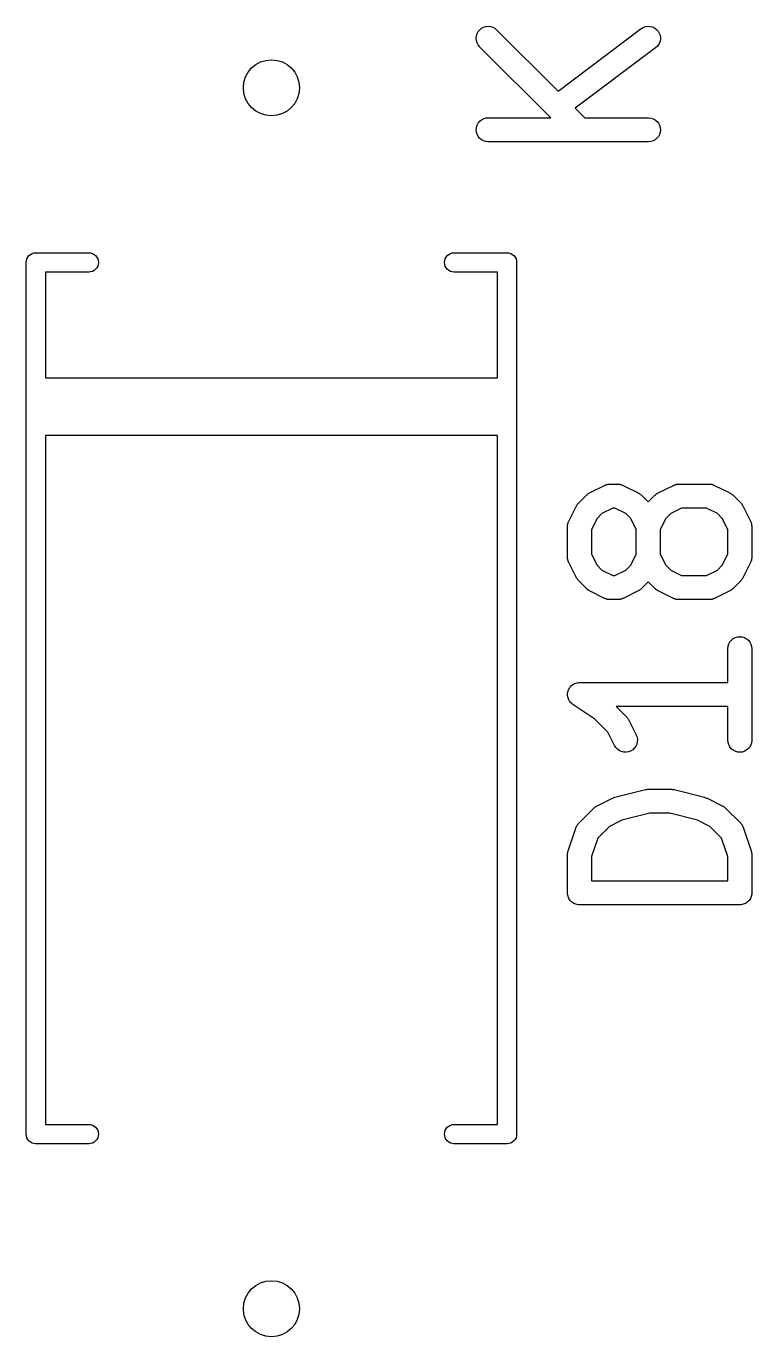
# Model space of a CAD drawing. Extents: x 17 to 176, y -177 to -9.
# Drawn here: x 102.1 to 106.63, y -34.46 to -26.29 of the extents above; entities that cross this region are included whole.
import ezdxf

# ---------------------------------------------------------------- set-up
doc = ezdxf.new("R2010")
doc.units = 0
doc.layers.add('BLACK', color=7, linetype='CONTINUOUS')

msp = doc.modelspace()

# ---------------------------------------------------------------- linework, layer by layer
at = {"layer": 'BLACK', "linetype": 'CONTINUOUS'}
for p, q in [((104.911, -26.3451), (104.915, -26.3312)), ((104.915, -26.3312), (104.922, -26.3183)), ((104.922, -26.3183), (104.932, -26.3071)), ((104.932, -26.3071), (104.943, -26.2979)), ((104.943, -26.2979), (104.956, -26.291)), ((104.956, -26.291), (104.97, -26.2869)), ((104.97, -26.2869), (104.985, -26.2855)), ((104.985, -26.2855), (104.999, -26.287)), ((104.999, -26.287), (105.013, -26.2912)), ((105.013, -26.2912), (105.026, -26.2982)), ((105.026, -26.2982), (105.037, -26.3074)), ((105.037, -26.3074), (105.42, -26.69)), ((105.42, -26.69), (105.939, -26.3005)), ((105.939, -26.3005), (105.94, -26.2999)), ((105.94, -26.2999), (105.953, -26.2924)), ((105.953, -26.2924), (105.967, -26.2876)), ((105.967, -26.2876), (105.981, -26.2855)), ((105.981, -26.2855), (105.996, -26.2863)), ((105.996, -26.2863), (106.01, -26.29)), ((106.01, -26.29), (106.023, -26.2963)), ((106.023, -26.2963), (106.035, -26.305)), ((106.035, -26.305), (106.045, -26.3159)), ((106.045, -26.3159), (106.052, -26.3285)), ((106.052, -26.3285), (106.057, -26.3422)), ((104.909, -26.3597), (104.911, -26.3451)), ((104.911, -26.3743), (104.909, -26.3597)), ((104.915, -26.3883), (104.911, -26.3743)), ((104.921, -26.4013), (104.915, -26.3883)), ((104.931, -26.4128), (104.921, -26.4013)), ((104.931, -26.4135), (104.931, -26.4128)), ((105.375, -26.8569), (104.931, -26.4135)), ((106.04, -26.4106), (106.029, -26.4205)), ((106.049, -26.3988), (106.04, -26.4106)), ((106.055, -26.3855), (106.049, -26.3988)), ((106.059, -26.3713), (106.055, -26.3855)), ((106.057, -26.3422), (106.059, -26.3567)), ((106.059, -26.3567), (106.059, -26.3713)), ((106.029, -26.4205), (105.527, -26.7972)), ((105.527, -26.7972), (105.587, -26.8569)), ((104.911, -26.9168), (104.915, -26.9028)), ((104.915, -26.9028), (104.922, -26.89)), ((104.922, -26.89), (104.932, -26.8787)), ((104.932, -26.8787), (104.943, -26.8694)), ((104.943, -26.8694), (104.956, -26.8626)), ((104.956, -26.8626), (104.97, -26.8583)), ((104.97, -26.8583), (104.984, -26.8569)), ((104.984, -26.8569), (105.375, -26.8569)), ((105.587, -26.8569), (105.984, -26.8569)), ((105.984, -26.8569), (105.985, -26.8569)), ((105.985, -26.8569), (106, -26.8585)), ((106, -26.8585), (106.014, -26.863)), ((106.014, -26.863), (106.027, -26.87)), ((106.027, -26.87), (106.038, -26.8794)), ((106.038, -26.8794), (106.047, -26.8908)), ((106.047, -26.8908), (106.054, -26.9038)), ((106.054, -26.9038), (106.058, -26.9178)), ((104.909, -26.9314), (104.911, -26.9168)), ((104.911, -26.946), (104.909, -26.9314)), ((104.915, -26.96), (104.911, -26.946)), ((104.922, -26.973), (104.915, -26.96)), ((104.931, -26.9844), (104.922, -26.973)), ((104.942, -26.9938), (104.931, -26.9844)), ((106.037, -26.9851), (106.026, -26.9944)), ((106.047, -26.9738), (106.037, -26.9851)), ((106.054, -26.961), (106.047, -26.9738)), ((106.058, -26.947), (106.054, -26.961)), ((106.058, -26.9178), (106.059, -26.9324)), ((106.059, -26.9324), (106.058, -26.947)), ((104.955, -27.0008), (104.942, -26.9938)), ((104.969, -27.0053), (104.955, -27.0008)), ((104.983, -27.0069), (104.969, -27.0053)), ((104.984, -27.0069), (104.983, -27.0069)), ((105.984, -27.0069), (104.984, -27.0069)), ((105.999, -27.0055), (105.984, -27.0069)), ((106.013, -27.0012), (105.999, -27.0055)), ((106.026, -26.9944), (106.013, -27.0012)), ((102.106, -27.7369), (102.112, -27.7265)), ((102.112, -27.7265), (102.119, -27.7174)), ((102.119, -27.7174), (102.129, -27.7099)), ((102.129, -27.7099), (102.139, -27.7043)), ((102.139, -27.7043), (102.15, -27.7009)), ((102.15, -27.7009), (102.159, -27.7)), ((102.159, -27.7), (102.162, -27.6997)), ((102.162, -27.6997), (102.165, -27.7)), ((102.165, -27.7), (102.495, -27.7)), ((102.495, -27.7), (102.504, -27.7009)), ((102.504, -27.7009), (102.515, -27.7043)), ((102.515, -27.7043), (102.525, -27.7099)), ((102.525, -27.7099), (102.535, -27.7174)), ((102.535, -27.7174), (102.542, -27.7265)), ((102.542, -27.7265), (102.548, -27.7369)), ((104.716, -27.7369), (104.722, -27.7265)), ((104.722, -27.7265), (104.729, -27.7174)), ((104.729, -27.7174), (104.739, -27.7099)), ((104.739, -27.7099), (104.749, -27.7043)), ((104.749, -27.7043), (104.76, -27.7009)), ((104.76, -27.7009), (104.769, -27.7)), ((104.769, -27.7), (105.099, -27.7)), ((105.099, -27.7), (105.102, -27.6997)), ((105.102, -27.6997), (105.105, -27.7)), ((105.105, -27.7), (105.105, -27.7)), ((105.105, -27.7), (105.114, -27.7009)), ((105.114, -27.7009), (105.125, -27.7043)), ((105.125, -27.7043), (105.135, -27.7099)), ((105.135, -27.7099), (105.145, -27.7174)), ((105.145, -27.7174), (105.152, -27.7265)), ((105.152, -27.7265), (105.158, -27.7369)), ((102.102, -27.76), (102.103, -27.7482)), ((102.102, -27.7629), (102.102, -27.76)), ((102.102, -28.5371), (102.102, -27.7629)), ((102.103, -27.7482), (102.106, -27.7369)), ((102.525, -27.8101), (102.515, -27.8157)), ((102.535, -27.8026), (102.525, -27.8101)), ((102.542, -27.7935), (102.535, -27.8026)), ((102.548, -27.7831), (102.542, -27.7935)), ((102.548, -27.7369), (102.551, -27.7482)), ((102.551, -27.7718), (102.548, -27.7831)), ((102.551, -27.7482), (102.552, -27.76)), ((102.552, -27.76), (102.551, -27.7718)), ((104.712, -27.76), (104.713, -27.7482)), ((104.713, -27.7718), (104.712, -27.76)), ((104.713, -27.7482), (104.716, -27.7369)), ((104.716, -27.7831), (104.713, -27.7718)), ((104.722, -27.7935), (104.716, -27.7831)), ((104.729, -27.8026), (104.722, -27.7935)), ((104.739, -27.8101), (104.729, -27.8026)), ((104.749, -27.8157), (104.739, -27.8101)), ((105.158, -27.7369), (105.161, -27.7482)), ((105.161, -27.7482), (105.162, -27.76)), ((105.162, -27.76), (105.162, -27.7629)), ((105.162, -27.7629), (105.162, -28.5371)), ((102.495, -27.82), (102.222, -27.82)), ((102.222, -27.82), (102.222, -28.48)), ((102.504, -27.8191), (102.495, -27.82)), ((102.515, -27.8157), (102.504, -27.8191)), ((104.76, -27.8191), (104.749, -27.8157)), ((104.769, -27.82), (104.76, -27.8191)), ((105.042, -27.82), (104.769, -27.82)), ((105.042, -28.48), (105.042, -27.82)), ((102.102, -28.54), (102.102, -28.5371)), ((102.102, -28.5429), (102.102, -28.54)), ((102.102, -28.6571), (102.102, -28.5429)), ((102.222, -28.48), (105.042, -28.48)), ((105.162, -28.5371), (105.162, -28.54)), ((105.162, -28.54), (105.162, -28.5429)), ((105.162, -28.5429), (105.162, -28.6571)), ((102.102, -28.66), (102.102, -28.6571)), ((102.102, -28.6629), (102.102, -28.66)), ((102.102, -28.7771), (102.102, -28.6629)), ((105.162, -28.6571), (105.162, -28.66)), ((105.162, -28.66), (105.162, -28.6629)), ((105.162, -28.6629), (105.162, -28.7771)), ((102.102, -28.78), (102.102, -28.7771)), ((102.102, -28.7829), (102.102, -28.78)), ((102.102, -33.197), (102.102, -28.7829)), ((105.162, -28.7771), (105.162, -28.78)), ((105.162, -28.78), (105.162, -28.7829)), ((105.162, -28.7829), (105.162, -33.1971)), ((105.042, -28.84), (102.222, -28.84)), ((102.222, -28.84), (102.222, -33.14)), ((105.042, -33.14), (105.042, -28.84)), ((105.613, -29.2009), (105.616, -29.1986)), ((105.616, -29.1986), (105.711, -29.151)), ((105.711, -29.151), (105.712, -29.1506)), ((105.712, -29.1506), (105.714, -29.1498)), ((105.714, -29.1498), (105.716, -29.1488)), ((105.716, -29.1488), (105.721, -29.1473)), ((105.721, -29.1473), (105.726, -29.1455)), ((105.726, -29.1455), (105.728, -29.1452)), ((105.728, -29.1452), (105.73, -29.1445)), ((105.73, -29.1445), (105.735, -29.144)), ((105.735, -29.144), (105.74, -29.1432)), ((105.74, -29.1432), (105.743, -29.1433)), ((105.743, -29.1433), (105.745, -29.1431)), ((105.745, -29.1431), (105.792, -29.1431)), ((105.792, -29.1431), (105.794, -29.1431)), ((105.794, -29.1431), (105.796, -29.1433)), ((105.796, -29.1433), (105.798, -29.1433)), ((105.798, -29.1433), (105.803, -29.1442)), ((105.803, -29.1442), (105.808, -29.1447)), ((105.808, -29.1447), (105.81, -29.1454)), ((105.81, -29.1454), (105.812, -29.1458)), ((105.812, -29.1458), (105.817, -29.1476)), ((105.817, -29.1476), (105.822, -29.1492)), ((105.822, -29.1492), (105.824, -29.1502)), ((105.824, -29.1502), (105.826, -29.151)), ((105.826, -29.151), (105.921, -29.1986)), ((105.921, -29.1986), (105.922, -29.1991)), ((105.922, -29.1991), (105.926, -29.2014)), ((106.041, -29.2009), (106.045, -29.1986)), ((106.045, -29.1986), (106.14, -29.151)), ((106.14, -29.151), (106.141, -29.1506)), ((106.141, -29.1506), (106.143, -29.1498)), ((106.143, -29.1498), (106.145, -29.1488)), ((106.145, -29.1488), (106.15, -29.1473)), ((106.15, -29.1473), (106.155, -29.1455)), ((106.155, -29.1455), (106.157, -29.1452)), ((106.157, -29.1452), (106.159, -29.1445)), ((106.159, -29.1445), (106.164, -29.144)), ((106.164, -29.144), (106.169, -29.1432)), ((106.169, -29.1432), (106.171, -29.1433)), ((106.171, -29.1433), (106.173, -29.1431)), ((106.173, -29.1431), (106.364, -29.1431)), ((106.364, -29.1431), (106.365, -29.1431)), ((106.365, -29.1431), (106.367, -29.1433)), ((106.367, -29.1433), (106.369, -29.1433)), ((106.369, -29.1433), (106.374, -29.1442)), ((106.374, -29.1442), (106.379, -29.1447)), ((106.379, -29.1447), (106.382, -29.1454)), ((106.382, -29.1454), (106.384, -29.1458)), ((106.384, -29.1458), (106.389, -29.1476)), ((106.389, -29.1476), (106.393, -29.1492)), ((106.393, -29.1492), (106.395, -29.1502)), ((106.395, -29.1502), (106.397, -29.151)), ((106.397, -29.151), (106.493, -29.1986)), ((106.493, -29.1986), (106.494, -29.1991)), ((106.494, -29.1991), (106.497, -29.2014)), ((105.487, -29.375), (105.535, -29.2798)), ((105.535, -29.2789), (105.538, -29.2753)), ((105.535, -29.2798), (105.535, -29.2789)), ((105.538, -29.2753), (105.54, -29.2716)), ((105.54, -29.2716), (105.542, -29.2692)), ((105.542, -29.2692), (105.543, -29.2666)), ((105.543, -29.2666), (105.546, -29.2636)), ((105.546, -29.2636), (105.549, -29.2603)), ((105.549, -29.2603), (105.597, -29.2127)), ((105.597, -29.2119), (105.601, -29.2093)), ((105.597, -29.2127), (105.597, -29.2119)), ((105.601, -29.2093), (105.604, -29.2064)), ((105.604, -29.2064), (105.606, -29.2048)), ((105.606, -29.2048), (105.609, -29.2028)), ((105.609, -29.2028), (105.613, -29.2009)), ((105.926, -29.2014), (105.929, -29.2034)), ((105.929, -29.2034), (105.932, -29.2054)), ((105.932, -29.2054), (105.934, -29.2071)), ((105.934, -29.2071), (105.937, -29.21)), ((105.937, -29.21), (105.941, -29.2127)), ((105.941, -29.2127), (105.983, -29.2549)), ((105.983, -29.2549), (106.025, -29.2127)), ((106.025, -29.2127), (106.026, -29.2119)), ((106.026, -29.2119), (106.029, -29.2093)), ((106.029, -29.2093), (106.032, -29.2064)), ((106.032, -29.2064), (106.035, -29.2048)), ((106.035, -29.2048), (106.037, -29.2028)), ((106.037, -29.2028), (106.041, -29.2009)), ((106.497, -29.2014), (106.501, -29.2034)), ((106.501, -29.2034), (106.503, -29.2054)), ((106.503, -29.2054), (106.506, -29.2071)), ((106.506, -29.2071), (106.509, -29.21)), ((106.509, -29.21), (106.512, -29.2127)), ((106.512, -29.2127), (106.56, -29.2603)), ((106.56, -29.2603), (106.561, -29.261)), ((106.561, -29.261), (106.563, -29.2643)), ((106.563, -29.2643), (106.566, -29.2674)), ((106.566, -29.2674), (106.568, -29.27)), ((106.568, -29.27), (106.57, -29.2725)), ((106.57, -29.2725), (106.572, -29.2762)), ((106.572, -29.2762), (106.574, -29.2798)), ((106.574, -29.2798), (106.621, -29.375)), ((105.664, -29.3578), (105.629, -29.4263)), ((105.694, -29.3274), (105.664, -29.3578)), ((105.763, -29.2931), (105.694, -29.3274)), ((105.775, -29.2931), (105.763, -29.2931)), ((105.843, -29.3274), (105.775, -29.2931)), ((105.874, -29.3578), (105.843, -29.3274)), ((105.908, -29.4263), (105.874, -29.3578)), ((106.092, -29.3578), (106.058, -29.4263)), ((106.123, -29.3274), (106.092, -29.3578)), ((106.191, -29.2931), (106.123, -29.3274)), ((106.346, -29.2931), (106.191, -29.2931)), ((106.415, -29.3274), (106.346, -29.2931)), ((106.445, -29.3578), (106.415, -29.3274)), ((106.479, -29.4263), (106.445, -29.3578)), ((105.479, -29.4075), (105.48, -29.4053)), ((105.479, -29.4086), (105.479, -29.4075)), ((105.479, -29.599), (105.479, -29.4086)), ((105.48, -29.3981), (105.481, -29.393)), ((105.48, -29.4031), (105.48, -29.3981)), ((105.48, -29.4053), (105.48, -29.4031)), ((105.481, -29.393), (105.482, -29.3909)), ((105.482, -29.3887), (105.484, -29.3839)), ((105.482, -29.3909), (105.482, -29.3887)), ((105.484, -29.3839), (105.485, -29.379)), ((105.485, -29.379), (105.487, -29.3771)), ((105.487, -29.3771), (105.487, -29.375)), ((105.629, -29.4263), (105.629, -29.5813)), ((105.908, -29.5813), (105.908, -29.4263)), ((106.058, -29.4263), (106.058, -29.5813)), ((106.479, -29.5813), (106.479, -29.4263)), ((106.621, -29.375), (106.622, -29.376)), ((106.622, -29.376), (106.623, -29.378)), ((106.623, -29.378), (106.624, -29.38)), ((106.624, -29.38), (106.625, -29.3849)), ((106.625, -29.3849), (106.627, -29.3897)), ((106.627, -29.3897), (106.627, -29.3919)), ((106.627, -29.3919), (106.628, -29.394)), ((106.628, -29.394), (106.628, -29.3991)), ((106.628, -29.3991), (106.629, -29.4042)), ((106.629, -29.4042), (106.629, -29.4064)), ((106.629, -29.4064), (106.629, -29.4086)), ((106.629, -29.4086), (106.629, -29.599)), ((105.48, -29.6012), (105.479, -29.599)), ((105.48, -29.6034), (105.48, -29.6012)), ((105.48, -29.6085), (105.48, -29.6034)), ((105.481, -29.6136), (105.48, -29.6085)), ((105.629, -29.5813), (105.664, -29.6499)), ((105.874, -29.6499), (105.908, -29.5813)), ((106.058, -29.5813), (106.092, -29.6499)), ((106.445, -29.6499), (106.479, -29.5813)), ((106.629, -29.6045), (106.628, -29.6096)), ((106.628, -29.6096), (106.628, -29.6146)), ((106.629, -29.599), (106.629, -29.6001)), ((106.629, -29.6001), (106.629, -29.6023)), ((106.629, -29.6023), (106.629, -29.6045)), ((105.481, -29.6157), (105.481, -29.6136)), ((105.482, -29.6179), (105.481, -29.6157)), ((105.484, -29.6227), (105.482, -29.6179)), ((105.485, -29.6276), (105.484, -29.6227)), ((105.486, -29.6296), (105.485, -29.6276)), ((105.487, -29.6316), (105.486, -29.6296)), ((105.487, -29.6326), (105.487, -29.6316)), ((105.535, -29.7278), (105.487, -29.6326)), ((105.664, -29.6499), (105.694, -29.6803)), ((105.694, -29.6803), (105.763, -29.7145)), ((105.775, -29.7145), (105.843, -29.6803)), ((105.843, -29.6803), (105.874, -29.6499)), ((106.092, -29.6499), (106.123, -29.6803)), ((106.123, -29.6803), (106.191, -29.7145)), ((106.346, -29.7145), (106.415, -29.6803)), ((106.415, -29.6803), (106.445, -29.6499)), ((106.621, -29.6326), (106.574, -29.7278)), ((106.622, -29.6305), (106.621, -29.6326)), ((106.623, -29.6286), (106.622, -29.6305)), ((106.625, -29.6237), (106.623, -29.6286)), ((106.627, -29.6189), (106.625, -29.6237)), ((106.628, -29.6146), (106.627, -29.6167)), ((106.627, -29.6167), (106.627, -29.6189)), ((105.537, -29.7314), (105.535, -29.7278)), ((105.539, -29.7351), (105.537, -29.7314)), ((105.541, -29.7376), (105.539, -29.7351)), ((105.543, -29.7402), (105.541, -29.7376)), ((105.546, -29.7433), (105.543, -29.7402)), ((105.548, -29.7466), (105.546, -29.7433)), ((105.549, -29.7473), (105.548, -29.7466)), ((105.597, -29.7949), (105.549, -29.7473)), ((105.763, -29.7145), (105.775, -29.7145)), ((105.983, -29.7527), (105.941, -29.7949)), ((106.025, -29.7949), (105.983, -29.7527)), ((106.191, -29.7145), (106.346, -29.7145)), ((106.56, -29.7473), (106.512, -29.7949)), ((106.562, -29.7441), (106.56, -29.7473)), ((106.565, -29.741), (106.562, -29.7441)), ((106.567, -29.7384), (106.565, -29.741)), ((106.569, -29.736), (106.567, -29.7384)), ((106.571, -29.7323), (106.569, -29.736)), ((106.573, -29.7288), (106.571, -29.7323)), ((106.574, -29.7278), (106.573, -29.7288)), ((105.6, -29.7976), (105.597, -29.7949)), ((105.603, -29.8005), (105.6, -29.7976)), ((105.605, -29.8022), (105.603, -29.8005)), ((105.608, -29.8042), (105.605, -29.8022)), ((105.612, -29.8062), (105.608, -29.8042)), ((105.615, -29.8085), (105.612, -29.8062)), ((105.616, -29.809), (105.615, -29.8085)), ((105.711, -29.8566), (105.616, -29.809)), ((105.921, -29.809), (105.826, -29.8566)), ((105.925, -29.8067), (105.921, -29.809)), ((105.929, -29.8048), (105.925, -29.8067)), ((105.931, -29.8029), (105.929, -29.8048)), ((105.934, -29.8012), (105.931, -29.8029)), ((105.937, -29.7983), (105.934, -29.8012)), ((105.94, -29.7957), (105.937, -29.7983)), ((105.941, -29.7949), (105.94, -29.7957)), ((106.028, -29.7976), (106.025, -29.7949)), ((106.031, -29.8005), (106.028, -29.7976)), ((106.034, -29.8022), (106.031, -29.8005)), ((106.036, -29.8042), (106.034, -29.8022)), ((106.04, -29.8062), (106.036, -29.8042)), ((106.044, -29.8085), (106.04, -29.8062)), ((106.045, -29.809), (106.044, -29.8085)), ((106.14, -29.8566), (106.045, -29.809)), ((106.493, -29.809), (106.397, -29.8566)), ((106.496, -29.8067), (106.493, -29.809)), ((106.5, -29.8048), (106.496, -29.8067)), ((106.502, -29.8029), (106.5, -29.8048)), ((106.505, -29.8012), (106.502, -29.8029)), ((106.508, -29.7983), (106.505, -29.8012)), ((106.511, -29.7957), (106.508, -29.7983)), ((106.512, -29.7949), (106.511, -29.7957)), ((105.713, -29.8574), (105.711, -29.8566)), ((105.715, -29.8585), (105.713, -29.8574)), ((105.72, -29.86), (105.715, -29.8585)), ((105.725, -29.8618), (105.72, -29.86)), ((105.727, -29.8622), (105.725, -29.8618)), ((105.729, -29.8629), (105.727, -29.8622)), ((105.734, -29.8635), (105.729, -29.8629)), ((105.739, -29.8643), (105.734, -29.8635)), ((105.742, -29.8643), (105.739, -29.8643)), ((105.744, -29.8645), (105.742, -29.8643)), ((105.745, -29.8645), (105.744, -29.8645)), ((105.792, -29.8645), (105.745, -29.8645)), ((105.795, -29.8643), (105.792, -29.8645)), ((105.797, -29.8644), (105.795, -29.8643)), ((105.802, -29.8636), (105.797, -29.8644)), ((105.807, -29.8631), (105.802, -29.8636)), ((105.809, -29.8625), (105.807, -29.8631)), ((105.811, -29.8621), (105.809, -29.8625)), ((105.816, -29.8603), (105.811, -29.8621)), ((105.821, -29.8589), (105.816, -29.8603)), ((105.823, -29.8578), (105.821, -29.8589)), ((105.825, -29.8571), (105.823, -29.8578)), ((105.826, -29.8566), (105.825, -29.8571)), ((106.142, -29.8574), (106.14, -29.8566)), ((106.144, -29.8585), (106.142, -29.8574)), ((106.149, -29.86), (106.144, -29.8585)), ((106.154, -29.8618), (106.149, -29.86)), ((106.156, -29.8622), (106.154, -29.8618)), ((106.158, -29.8629), (106.156, -29.8622)), ((106.163, -29.8635), (106.158, -29.8629)), ((106.168, -29.8643), (106.163, -29.8635)), ((106.17, -29.8643), (106.168, -29.8643)), ((106.172, -29.8645), (106.17, -29.8643)), ((106.173, -29.8645), (106.172, -29.8645)), ((106.364, -29.8645), (106.173, -29.8645)), ((106.366, -29.8643), (106.364, -29.8645)), ((106.368, -29.8644), (106.366, -29.8643)), ((106.373, -29.8636), (106.368, -29.8644)), ((106.378, -29.8631), (106.373, -29.8636)), ((106.381, -29.8625), (106.378, -29.8631)), ((106.383, -29.8621), (106.381, -29.8625)), ((106.388, -29.8603), (106.383, -29.8621)), ((106.392, -29.8589), (106.388, -29.8603)), ((106.394, -29.8578), (106.392, -29.8589)), ((106.397, -29.8571), (106.394, -29.8578)), ((106.397, -29.8566), (106.397, -29.8571)), ((106.526, -30.1009), (106.54, -30.0968)), ((106.54, -30.0968), (106.555, -30.0955)), ((106.555, -30.0955), (106.569, -30.097)), ((106.569, -30.097), (106.583, -30.1013)), ((106.479, -30.1694), (106.481, -30.1549)), ((106.479, -30.1705), (106.479, -30.1694)), ((106.479, -30.3812), (106.479, -30.1705)), ((106.481, -30.1549), (106.485, -30.1409)), ((106.485, -30.1409), (106.492, -30.1281)), ((106.492, -30.1281), (106.502, -30.1169)), ((106.502, -30.1169), (106.513, -30.1077)), ((106.513, -30.1077), (106.526, -30.1009)), ((106.583, -30.1013), (106.596, -30.1083)), ((106.596, -30.1083), (106.608, -30.1176)), ((106.608, -30.1176), (106.617, -30.129)), ((106.617, -30.129), (106.624, -30.1419)), ((106.624, -30.1419), (106.628, -30.1559)), ((106.628, -30.1559), (106.629, -30.1705)), ((106.629, -30.1705), (106.629, -30.7419)), ((105.483, -30.4339), (105.485, -30.4271)), ((105.485, -30.427), (105.489, -30.4205)), ((105.485, -30.4271), (105.485, -30.427)), ((105.485, -30.4271), (105.485, -30.4271)), ((105.489, -30.4205), (105.492, -30.4143)), ((105.492, -30.4142), (105.497, -30.4086)), ((105.492, -30.4143), (105.492, -30.4142)), ((105.492, -30.4142), (105.492, -30.4142)), ((105.497, -30.4086), (105.502, -30.403)), ((105.502, -30.4029), (105.507, -30.3982)), ((105.502, -30.403), (105.502, -30.4029)), ((105.502, -30.4029), (105.502, -30.4029)), ((105.507, -30.3982), (105.513, -30.3937)), ((105.513, -30.3937), (105.52, -30.3902)), ((105.513, -30.3937), (105.513, -30.3937)), ((105.513, -30.3937), (105.513, -30.3937)), ((105.52, -30.3902), (105.526, -30.3868)), ((105.526, -30.3868), (105.533, -30.3848)), ((105.526, -30.3868), (105.526, -30.3868)), ((105.526, -30.3868), (105.526, -30.3868)), ((105.533, -30.3848), (105.54, -30.3826)), ((105.54, -30.3826), (105.547, -30.3819)), ((105.54, -30.3826), (105.54, -30.3826)), ((105.54, -30.3826), (105.54, -30.3826)), ((105.547, -30.3819), (105.554, -30.3812)), ((105.554, -30.3812), (106.479, -30.3812)), ((105.479, -30.4555), (105.48, -30.4484)), ((105.479, -30.4556), (105.479, -30.4555)), ((105.479, -30.4557), (105.479, -30.4556)), ((105.48, -30.4632), (105.479, -30.4557)), ((105.48, -30.4484), (105.481, -30.4411)), ((105.481, -30.4701), (105.48, -30.4632)), ((105.481, -30.441), (105.483, -30.4339)), ((105.481, -30.4411), (105.481, -30.441)), ((105.481, -30.4411), (105.481, -30.4411)), ((105.481, -30.4702), (105.481, -30.4701)), ((105.483, -30.4774), (105.481, -30.4702)), ((105.481, -30.4702), (105.481, -30.4702)), ((105.485, -30.4842), (105.483, -30.4774)), ((105.485, -30.4843), (105.485, -30.4842)), ((105.485, -30.4842), (105.485, -30.4842)), ((105.488, -30.4905), (105.485, -30.4843)), ((105.492, -30.4972), (105.488, -30.4905)), ((105.492, -30.4973), (105.492, -30.4972)), ((105.492, -30.4972), (105.492, -30.4972)), ((105.496, -30.5029), (105.492, -30.4973)), ((105.501, -30.5086), (105.496, -30.5029)), ((105.501, -30.5087), (105.501, -30.5086)), ((105.501, -30.5086), (105.501, -30.5086)), ((105.506, -30.5134), (105.501, -30.5087)), ((105.512, -30.518), (105.506, -30.5134)), ((105.512, -30.5181), (105.512, -30.518)), ((105.513, -30.5186), (105.512, -30.5181)), ((105.512, -30.5181), (105.512, -30.5181)), ((105.512, -30.5181), (105.512, -30.5181)), ((105.649, -30.6097), (105.513, -30.5186)), ((106.479, -30.5312), (105.783, -30.5312)), ((105.783, -30.5312), (105.846, -30.5936)), ((106.479, -30.7419), (106.479, -30.5312)), ((105.731, -30.6911), (105.649, -30.6097)), ((105.846, -30.5936), (105.846, -30.5944)), ((105.846, -30.5944), (105.849, -30.5977)), ((105.849, -30.5977), (105.852, -30.6007)), ((105.852, -30.6007), (105.853, -30.6034)), ((105.853, -30.6034), (105.855, -30.6058)), ((105.855, -30.6058), (105.857, -30.6096)), ((105.857, -30.6096), (105.86, -30.6131)), ((105.86, -30.6131), (105.907, -30.7084)), ((105.773, -30.7754), (105.731, -30.6911)), ((105.907, -30.7084), (105.908, -30.7093)), ((105.908, -30.7093), (105.913, -30.723)), ((105.914, -30.7521), (105.911, -30.7664)), ((105.913, -30.723), (105.915, -30.7375)), ((105.915, -30.7375), (105.914, -30.7521)), ((106.481, -30.7565), (106.479, -30.7419)), ((106.629, -30.743), (106.628, -30.7575)), ((106.629, -30.7419), (106.629, -30.743)), ((105.781, -30.7878), (105.773, -30.7754)), ((105.791, -30.7985), (105.781, -30.7878)), ((105.803, -30.807), (105.791, -30.7985)), ((105.816, -30.813), (105.803, -30.807)), ((105.83, -30.8163), (105.816, -30.813)), ((105.845, -30.8167), (105.83, -30.8163)), ((105.859, -30.8144), (105.845, -30.8167)), ((105.873, -30.8092), (105.859, -30.8144)), ((105.886, -30.8015), (105.873, -30.8092)), ((105.896, -30.7915), (105.886, -30.8015)), ((105.905, -30.7797), (105.896, -30.7915)), ((105.911, -30.7664), (105.905, -30.7797)), ((106.485, -30.7705), (106.481, -30.7565)), ((106.492, -30.7834), (106.485, -30.7705)), ((106.501, -30.7948), (106.492, -30.7834)), ((106.512, -30.8041), (106.501, -30.7948)), ((106.525, -30.811), (106.512, -30.8041)), ((106.539, -30.8154), (106.525, -30.811)), ((106.554, -30.8169), (106.539, -30.8154)), ((106.568, -30.8156), (106.554, -30.8169)), ((106.582, -30.8114), (106.568, -30.8156)), ((106.595, -30.8047), (106.582, -30.8114)), ((106.607, -30.7955), (106.595, -30.8047)), ((106.616, -30.7843), (106.607, -30.7955)), ((106.623, -30.7714), (106.616, -30.7843)), ((106.628, -30.7575), (106.623, -30.7714)), ((105.774, -31.0977), (105.965, -31.0501)), ((105.965, -31.0501), (105.966, -31.0498)), ((105.966, -31.0498), (105.967, -31.0497)), ((105.967, -31.0497), (105.968, -31.0493)), ((105.968, -31.0493), (105.974, -31.0487)), ((105.974, -31.0487), (105.98, -31.0479)), ((105.98, -31.0479), (105.982, -31.048)), ((105.982, -31.048), (105.983, -31.0479)), ((105.983, -31.0479), (106.126, -31.0479)), ((106.126, -31.0479), (106.127, -31.0479)), ((106.127, -31.0479), (106.128, -31.048)), ((106.128, -31.048), (106.13, -31.0479)), ((106.13, -31.0479), (106.135, -31.0488)), ((106.135, -31.0488), (106.141, -31.0495)), ((106.141, -31.0495), (106.143, -31.0499)), ((106.143, -31.0499), (106.144, -31.0501)), ((106.144, -31.0501), (106.334, -31.0977)), ((105.645, -31.1643), (105.648, -31.1617)), ((105.648, -31.1617), (105.651, -31.1588)), ((105.651, -31.1588), (105.654, -31.1571)), ((105.654, -31.1571), (105.656, -31.1552)), ((105.656, -31.1552), (105.66, -31.1533)), ((105.66, -31.1533), (105.664, -31.151)), ((105.664, -31.151), (105.759, -31.1034)), ((105.759, -31.1034), (105.76, -31.1029)), ((105.76, -31.1026), (105.767, -31.1003)), ((105.76, -31.1028), (105.76, -31.1026)), ((105.76, -31.1029), (105.76, -31.1028)), ((105.767, -31.1003), (105.774, -31.0979)), ((105.774, -31.0978), (105.774, -31.0977)), ((105.774, -31.0979), (105.774, -31.0978)), ((106.334, -31.0977), (106.335, -31.098)), ((106.335, -31.098), (106.336, -31.0981)), ((106.336, -31.0981), (106.336, -31.0982)), ((106.336, -31.0982), (106.343, -31.1007)), ((106.343, -31.1007), (106.349, -31.1031)), ((106.349, -31.1031), (106.35, -31.1033)), ((106.35, -31.1033), (106.35, -31.1034)), ((106.35, -31.1034), (106.445, -31.151)), ((106.445, -31.151), (106.446, -31.1515)), ((106.446, -31.1515), (106.45, -31.1538)), ((106.45, -31.1538), (106.453, -31.1558)), ((106.453, -31.1558), (106.456, -31.1578)), ((106.456, -31.1578), (106.458, -31.1595)), ((106.458, -31.1595), (106.461, -31.1624)), ((106.461, -31.1624), (106.465, -31.1651)), ((105.549, -31.2603), (105.644, -31.1651)), ((105.644, -31.1651), (105.645, -31.1643)), ((105.819, -31.2412), (105.742, -31.2797)), ((105.992, -31.1979), (105.819, -31.2412)), ((106.117, -31.1979), (105.992, -31.1979)), ((106.29, -31.2412), (106.117, -31.1979)), ((106.367, -31.2797), (106.29, -31.2412)), ((106.465, -31.1651), (106.56, -31.2603)), ((105.483, -31.4325), (105.531, -31.2896)), ((105.531, -31.2886), (105.532, -31.2866)), ((105.531, -31.2896), (105.531, -31.2886)), ((105.532, -31.2866), (105.533, -31.2845)), ((105.533, -31.2845), (105.535, -31.28)), ((105.535, -31.28), (105.537, -31.2753)), ((105.537, -31.2753), (105.539, -31.2736)), ((105.539, -31.2736), (105.54, -31.2716)), ((105.54, -31.2716), (105.543, -31.2676)), ((105.543, -31.2676), (105.546, -31.2635)), ((105.546, -31.2635), (105.548, -31.262)), ((105.548, -31.262), (105.549, -31.2603)), ((105.742, -31.2797), (105.668, -31.3538)), ((106.441, -31.3538), (106.367, -31.2797)), ((106.56, -31.2603), (106.561, -31.261)), ((106.561, -31.261), (106.562, -31.2628)), ((106.562, -31.2628), (106.564, -31.2643)), ((106.564, -31.2643), (106.566, -31.2685)), ((106.566, -31.2685), (106.57, -31.2725)), ((106.57, -31.2725), (106.571, -31.2744)), ((106.571, -31.2744), (106.572, -31.2762)), ((106.572, -31.2762), (106.574, -31.2809)), ((106.574, -31.2809), (106.576, -31.2855)), ((106.576, -31.2855), (106.577, -31.2876)), ((106.577, -31.2876), (106.578, -31.2896)), ((106.578, -31.2896), (106.626, -31.4325)), ((105.668, -31.3538), (105.629, -31.4684)), ((106.479, -31.4684), (106.441, -31.3538)), ((105.479, -31.4551), (105.48, -31.451)), ((105.479, -31.4562), (105.479, -31.4551)), ((105.479, -31.6943), (105.479, -31.4562)), ((105.48, -31.4467), (105.481, -31.4437)), ((105.48, -31.451), (105.48, -31.4467)), ((105.481, -31.4406), (105.482, -31.4366)), ((105.481, -31.4437), (105.481, -31.4406)), ((105.482, -31.4366), (105.483, -31.4325)), ((105.629, -31.4684), (105.629, -31.6193)), ((106.479, -31.6193), (106.479, -31.4684)), ((106.626, -31.4325), (106.626, -31.4335)), ((106.626, -31.4335), (106.627, -31.4376)), ((106.627, -31.4376), (106.628, -31.4416)), ((106.628, -31.4416), (106.628, -31.4447)), ((106.628, -31.4447), (106.629, -31.4478)), ((106.629, -31.4478), (106.629, -31.452)), ((106.629, -31.452), (106.629, -31.4562)), ((106.629, -31.4562), (106.629, -31.6943)), ((105.629, -31.6193), (106.479, -31.6193)), ((105.48, -31.7013), (105.479, -31.6943)), ((105.481, -31.7083), (105.48, -31.7013)), ((105.481, -31.7086), (105.481, -31.7083)), ((105.481, -31.7089), (105.481, -31.7086)), ((105.483, -31.7156), (105.481, -31.7089)), ((105.485, -31.7224), (105.483, -31.7156)), ((105.485, -31.7226), (105.485, -31.7224)), ((105.485, -31.7229), (105.485, -31.7226)), ((105.488, -31.7291), (105.485, -31.7229)), ((105.492, -31.7354), (105.488, -31.7291)), ((105.492, -31.7356), (105.492, -31.7354)), ((105.492, -31.7358), (105.492, -31.7356)), ((105.496, -31.7413), (105.492, -31.7358)), ((106.617, -31.7362), (106.616, -31.7364)), ((106.616, -31.7364), (106.616, -31.7367)), ((106.62, -31.73), (106.617, -31.7362)), ((106.623, -31.7238), (106.62, -31.73)), ((106.624, -31.7233), (106.623, -31.7236)), ((106.623, -31.7236), (106.623, -31.7238)), ((106.626, -31.7166), (106.624, -31.7233)), ((106.628, -31.7099), (106.626, -31.7166)), ((106.629, -31.7024), (106.628, -31.7094)), ((106.628, -31.7094), (106.628, -31.7096)), ((106.628, -31.7096), (106.628, -31.7099)), ((106.629, -31.6943), (106.629, -31.6948)), ((106.629, -31.6948), (106.629, -31.6948)), ((106.629, -31.6948), (106.629, -31.6948)), ((106.629, -31.6948), (106.629, -31.6953)), ((106.629, -31.6953), (106.629, -31.7024)), ((105.501, -31.7468), (105.496, -31.7413)), ((105.501, -31.7469), (105.501, -31.7468)), ((105.501, -31.7471), (105.501, -31.7469)), ((105.507, -31.7516), (105.501, -31.7471)), ((105.512, -31.7562), (105.507, -31.7516)), ((105.512, -31.7563), (105.512, -31.7562)), ((105.512, -31.7565), (105.512, -31.7563)), ((105.519, -31.7598), (105.512, -31.7565)), ((105.525, -31.7632), (105.519, -31.7598)), ((105.525, -31.7633), (105.525, -31.7632)), ((105.525, -31.7634), (105.525, -31.7633)), ((105.532, -31.7655), (105.525, -31.7634)), ((105.539, -31.7676), (105.532, -31.7655)), ((105.539, -31.7677), (105.539, -31.7676)), ((105.539, -31.7678), (105.539, -31.7677)), ((105.546, -31.7685), (105.539, -31.7678)), ((105.553, -31.7693), (105.546, -31.7685)), ((105.554, -31.7693), (105.553, -31.7693)), ((106.554, -31.7693), (105.554, -31.7693)), ((105.554, -31.7693), (105.554, -31.7693)), ((105.554, -31.7693), (105.554, -31.7693)), ((105.554, -31.7693), (105.554, -31.7693)), ((106.561, -31.7686), (106.554, -31.7693)), ((106.568, -31.768), (106.561, -31.7686)), ((106.569, -31.7679), (106.568, -31.768)), ((106.576, -31.7658), (106.569, -31.7679)), ((106.569, -31.7679), (106.569, -31.7679)), ((106.582, -31.7638), (106.576, -31.7658)), ((106.583, -31.7637), (106.582, -31.7638)), ((106.589, -31.7603), (106.583, -31.7636)), ((106.583, -31.7636), (106.583, -31.7637)), ((106.595, -31.757), (106.589, -31.7603)), ((106.596, -31.7569), (106.595, -31.757)), ((106.601, -31.7523), (106.596, -31.7568)), ((106.596, -31.7568), (106.596, -31.7569)), ((106.607, -31.7479), (106.601, -31.7523)), ((106.612, -31.7421), (106.607, -31.7475)), ((106.607, -31.7475), (106.607, -31.7477)), ((106.607, -31.7477), (106.607, -31.7479)), ((106.616, -31.7367), (106.612, -31.7421)), ((102.102, -33.2), (102.102, -33.197)), ((102.103, -33.2118), (102.102, -33.2)), ((102.222, -33.14), (102.495, -33.14)), ((102.495, -33.14), (102.504, -33.1409)), ((102.504, -33.1409), (102.515, -33.1443)), ((102.515, -33.1443), (102.525, -33.1499)), ((102.525, -33.1499), (102.535, -33.1574)), ((102.535, -33.1574), (102.542, -33.1665)), ((102.542, -33.1665), (102.548, -33.1769)), ((102.548, -33.1769), (102.551, -33.1882)), ((102.551, -33.1882), (102.552, -33.2)), ((102.552, -33.2), (102.551, -33.2118)), ((104.712, -33.2), (104.713, -33.1882)), ((104.713, -33.2118), (104.712, -33.2)), ((104.713, -33.1882), (104.716, -33.1769)), ((104.716, -33.1769), (104.722, -33.1665)), ((104.722, -33.1665), (104.729, -33.1574)), ((104.729, -33.1574), (104.739, -33.1499)), ((104.739, -33.1499), (104.749, -33.1443)), ((104.749, -33.1443), (104.76, -33.1409)), ((104.76, -33.1409), (104.769, -33.14)), ((104.769, -33.14), (105.042, -33.14)), ((105.162, -33.2029), (105.161, -33.2118)), ((105.162, -33.1971), (105.162, -33.2)), ((105.162, -33.2), (105.162, -33.2029)), ((102.106, -33.2231), (102.103, -33.2118)), ((102.112, -33.2335), (102.106, -33.2231)), ((102.119, -33.2426), (102.112, -33.2335)), ((102.129, -33.2501), (102.119, -33.2426)), ((102.139, -33.2557), (102.129, -33.2501)), ((102.15, -33.2591), (102.139, -33.2557)), ((102.159, -33.26), (102.15, -33.2591)), ((102.162, -33.2603), (102.159, -33.26)), ((102.159, -33.26), (102.159, -33.26)), ((102.165, -33.26), (102.162, -33.2603)), ((102.495, -33.26), (102.165, -33.26)), ((102.504, -33.2591), (102.495, -33.26)), ((102.515, -33.2557), (102.504, -33.2591)), ((102.525, -33.2501), (102.515, -33.2557)), ((102.535, -33.2426), (102.525, -33.2501)), ((102.542, -33.2335), (102.535, -33.2426)), ((102.548, -33.2231), (102.542, -33.2335)), ((102.551, -33.2118), (102.548, -33.2231)), ((104.716, -33.2231), (104.713, -33.2118)), ((104.722, -33.2335), (104.716, -33.2231)), ((104.729, -33.2426), (104.722, -33.2335)), ((104.739, -33.2501), (104.729, -33.2426)), ((104.749, -33.2557), (104.739, -33.2501)), ((104.76, -33.2591), (104.749, -33.2557)), ((104.769, -33.26), (104.76, -33.2591)), ((105.099, -33.26), (104.769, -33.26)), ((105.102, -33.2603), (105.099, -33.26)), ((105.114, -33.2591), (105.102, -33.2603)), ((105.125, -33.2557), (105.114, -33.2591)), ((105.135, -33.2501), (105.125, -33.2557)), ((105.145, -33.2426), (105.135, -33.2501)), ((105.152, -33.2335), (105.145, -33.2426)), ((105.158, -33.2231), (105.152, -33.2335)), ((105.161, -33.2118), (105.158, -33.2231))]:
    msp.add_line(p, q, dxfattribs=at)
at = {"layer": 'BLACK'}
for centre in [(103.632, -26.67), (103.632, -26.67), (103.632, -34.29), (103.632, -34.29)]:
    msp.add_circle(centre, 0.175, dxfattribs=at)

doc.saveas('drawing.dxf')
